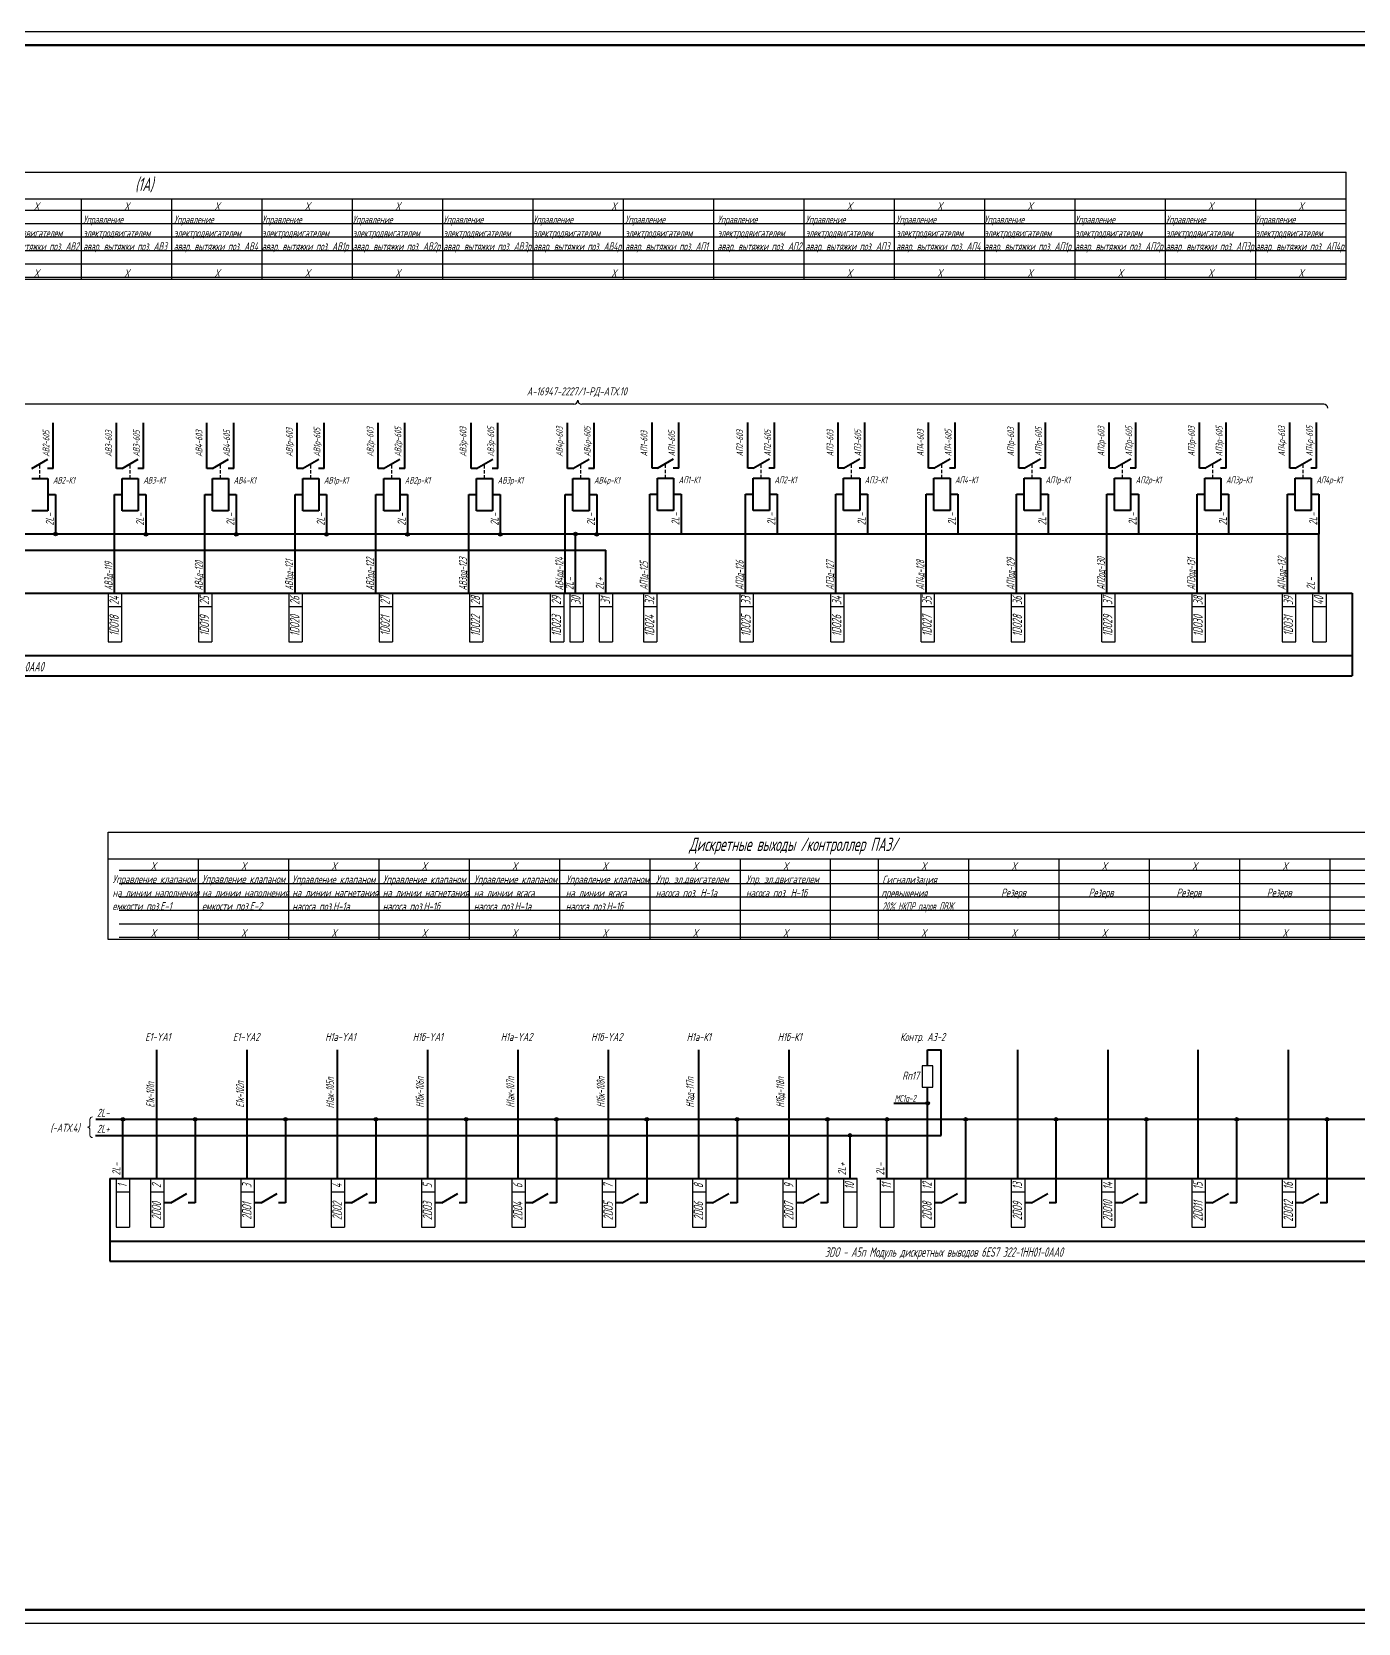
# Model space of a CAD drawing. Header units: millimetres. Extents: x -338 to 6826, y -8218 to 3153.
# Drawn here: x 2706 to 3202, y -2300 to -1706 of the extents above; entities that cross this region are included whole.
import ezdxf
from ezdxf.enums import TextEntityAlignment as Align

# ---------------------------------------------------------------- set-up
doc = ezdxf.new("R2010")
doc.units = ezdxf.units.MM
doc.linetypes.add('HIDDEN', pattern=[9.525, 6.35, -3.175])
doc.layers.get('Defpoints').update_dxf_attribs({"color": 251})
for name, color, linetype, lineweight in [('Обводка', 6, 'Continuous', 25), ('Рамка тонкая', 5, 'Continuous', 25), ('Текст_КИП', 2, 'Continuous', 25), ('Толст.рамка', 7, 'Continuous', 60), ('Тонкая', 5, 'Continuous', 20)]:
    doc.layers.add(name, color=color, linetype=linetype, lineweight=lineweight)
doc.layers.add('ТЕКСТ', color=2, linetype='Continuous')
doc.styles.add('Simplex', font='simplex.shx', dxfattribs={"width": 0.7, "oblique": 15})

msp = doc.modelspace()

# ---------------------------------------------------------------- hatches: boundary and pattern name
h = msp.add_hatch(color=256)
edge = h.paths.add_edge_path()
edge.add_arc((2715.29, -1893.63), 0.664, 0, 360)
h = msp.add_hatch(color=256)
edge = h.paths.add_edge_path()
edge.add_arc((2749.02, -1893.77), 0.664, 0, 360)
h = msp.add_hatch(color=256)
edge = h.paths.add_edge_path()
edge.add_arc((2782.74, -1893.77), 0.664, 0, 360)
h = msp.add_hatch(color=256)
edge = h.paths.add_edge_path()
edge.add_arc((2816.46, -1893.77), 0.664, 0, 360)
h = msp.add_hatch(color=256)
edge = h.paths.add_edge_path()
edge.add_arc((2846.66, -1893.77), 0.664, 0, 360)
h = msp.add_hatch(color=256)
edge = h.paths.add_edge_path()
edge.add_arc((2846.71, -1893.77), 0.664, 0, 360)
h = msp.add_hatch(color=256)
edge = h.paths.add_edge_path()
edge.add_arc((2846.73, -1893.77), 0.664, 0, 360)
h = msp.add_hatch(color=256)
edge = h.paths.add_edge_path()
edge.add_arc((2881.34, -1893.77), 0.664, 0, 360)
h = msp.add_hatch(color=256)
edge = h.paths.add_edge_path()
edge.add_arc((2909.41, -1893.63), 0.664, 0, 360)
h = msp.add_hatch(color=256)
edge = h.paths.add_edge_path()
edge.add_arc((2917.32, -1893.77), 0.664, 0, 360)
h = msp.add_hatch(color=256)
edge = h.paths.add_edge_path()
edge.add_arc((3040.87, -2106.12), 0.664, 0, 360)
h = msp.add_hatch(color=256)
edge = h.paths.add_edge_path()
edge.add_arc((2740.43, -2112.12), 0.664, 0, 360)
h = msp.add_hatch(color=256)
edge = h.paths.add_edge_path()
edge.add_arc((2767.4, -2112.12), 0.664, 0, 360)
h = msp.add_hatch(color=256)
edge = h.paths.add_edge_path()
edge.add_arc((2801.12, -2112.12), 0.664, 0, 360)
h = msp.add_hatch(color=256)
edge = h.paths.add_edge_path()
edge.add_arc((2834.85, -2112.12), 0.664, 0, 360)
h = msp.add_hatch(color=256)
edge = h.paths.add_edge_path()
edge.add_arc((2868.57, -2112.12), 0.664, 0, 360)
h = msp.add_hatch(color=256)
edge = h.paths.add_edge_path()
edge.add_arc((2902.29, -2112.12), 0.664, 0, 360)
h = msp.add_hatch(color=256)
edge = h.paths.add_edge_path()
edge.add_arc((2936.01, -2112.12), 0.664, 0, 360)
h = msp.add_hatch(color=256)
edge = h.paths.add_edge_path()
edge.add_arc((2969.73, -2112.12), 0.664, 0, 360)
h = msp.add_hatch(color=256)
edge = h.paths.add_edge_path()
edge.add_arc((3003.46, -2112.12), 0.664, 0, 360)
h = msp.add_hatch(color=256)
edge = h.paths.add_edge_path()
edge.add_arc((3025.7, -2112.12), 0.664, 0, 360)
h = msp.add_hatch(color=256)
edge = h.paths.add_edge_path()
edge.add_arc((3055.06, -2112.12), 0.664, 0, 360)
h = msp.add_hatch(color=256)
edge = h.paths.add_edge_path()
edge.add_arc((3088.79, -2112.12), 0.664, 0, 360)
h = msp.add_hatch(color=256)
edge = h.paths.add_edge_path()
edge.add_arc((3122.51, -2112.12), 0.664, 0, 360)
h = msp.add_hatch(color=256)
edge = h.paths.add_edge_path()
edge.add_arc((3156.23, -2112.12), 0.664, 0, 360)
h = msp.add_hatch(color=256)
edge = h.paths.add_edge_path()
edge.add_arc((3189.95, -2112.12), 0.664, 0, 360)
h = msp.add_hatch(color=256)
edge = h.paths.add_edge_path()
edge.add_arc((3011.91, -2118.09), 0.664, 0, 360)

# ---------------------------------------------------------------- linework, layer by layer
at = {"lineweight": 40, "ltscale": 0.2}
for p, q in [((2714.38, -1869.2), (2714.38, -1852.17)), ((2738.1, -1869.2), (2738.1, -1852.18)), ((2748.1, -1869.2), (2748.1, -1852.17)), ((2771.82, -1869.2), (2771.82, -1852.18)), ((2781.82, -1869.2), (2781.82, -1852.17)), ((2805.54, -1869.2), (2805.54, -1852.18)), ((2815.54, -1869.2), (2815.54, -1852.17)), ((2835.74, -1869.2), (2835.74, -1852.18)), ((2845.74, -1869.2), (2845.74, -1852.17)), ((2870.43, -1869.2), (2870.43, -1852.18)), ((2880.43, -1869.2), (2880.43, -1852.17)), ((2906.4, -1869.2), (2906.4, -1852.18)), ((2916.4, -1869.2), (2916.4, -1852.17)), ((2937.97, -1869.06), (2937.97, -1852.04)), ((2947.97, -1869.06), (2947.97, -1852.03)), ((2973.74, -1869.06), (2973.74, -1852.04)), ((2983.74, -1869.06), (2983.74, -1852.03)), ((3007.46, -1869.06), (3007.46, -1852.04)), ((3017.46, -1869.06), (3017.46, -1852.03)), ((3041.18, -1869.06), (3041.18, -1852.04)), ((3051.18, -1869.06), (3051.18, -1852.03)), ((3074.9, -1869.06), (3074.9, -1852.04)), ((3084.9, -1869.06), (3084.9, -1852.03)), ((3108.62, -1869.06), (3108.62, -1852.04)), ((3118.62, -1869.06), (3118.62, -1852.03)), ((3142.35, -1869.06), (3142.35, -1852.04)), ((3152.35, -1869.06), (3152.35, -1852.03)), ((3176.07, -1869.06), (3176.07, -1852.04)), ((3186.07, -1869.06), (3186.07, -1852.03)), ((2706.38, -1869.2), (2712.44, -1865.7)), ((2714.38, -1869.2), (2712.26, -1869.2)), ((2740.1, -1869.2), (2738.1, -1869.2)), ((2740.1, -1869.2), (2746.16, -1865.7)), ((2748.1, -1869.2), (2745.98, -1869.2)), ((2773.82, -1869.2), (2771.82, -1869.2)), ((2773.82, -1869.2), (2779.88, -1865.7)), ((2781.82, -1869.2), (2779.7, -1869.2)), ((2807.54, -1869.2), (2805.54, -1869.2)), ((2807.54, -1869.2), (2813.61, -1865.7)), ((2815.54, -1869.2), (2813.42, -1869.2)), ((2837.74, -1869.2), (2835.74, -1869.2)), ((2837.74, -1869.2), (2843.81, -1865.7)), ((2845.74, -1869.2), (2843.62, -1869.2)), ((2872.43, -1869.2), (2870.43, -1869.2)), ((2872.43, -1869.2), (2878.49, -1865.7)), ((2880.43, -1869.2), (2878.3, -1869.2)), ((2908.4, -1869.2), (2906.4, -1869.2)), ((2908.4, -1869.2), (2914.47, -1865.7)), ((2916.4, -1869.2), (2914.28, -1869.2)), ((2939.97, -1869.06), (2937.97, -1869.06)), ((2939.97, -1869.06), (2946.03, -1865.56)), ((2947.97, -1869.06), (2945.84, -1869.06)), ((2975.74, -1869.06), (2973.74, -1869.06)), ((2975.74, -1869.06), (2981.8, -1865.56)), ((2983.74, -1869.06), (2981.61, -1869.06)), ((3009.46, -1869.06), (3007.46, -1869.06)), ((3009.46, -1869.06), (3015.52, -1865.56)), ((3017.46, -1869.06), (3015.33, -1869.06)), ((3043.18, -1869.06), (3041.18, -1869.06)), ((3043.18, -1869.06), (3049.24, -1865.56)), ((3051.18, -1869.06), (3049.06, -1869.06)), ((3076.9, -1869.06), (3074.9, -1869.06)), ((3076.9, -1869.06), (3082.96, -1865.56)), ((3084.9, -1869.06), (3082.78, -1869.06)), ((3110.62, -1869.06), (3108.62, -1869.06)), ((3110.62, -1869.06), (3116.69, -1865.56)), ((3118.62, -1869.06), (3116.5, -1869.06)), ((3144.35, -1869.06), (3142.35, -1869.06)), ((3144.35, -1869.06), (3150.41, -1865.56)), ((3152.35, -1869.06), (3150.22, -1869.06)), ((3178.07, -1869.06), (3176.07, -1869.06)), ((3178.07, -1869.06), (3184.13, -1865.56)), ((3186.07, -1869.06), (3183.95, -1869.06)), ((2753.1, -2134.21), (2753.1, -2086.11)), ((2786.82, -2134.21), (2786.82, -2086.11)), ((2820.55, -2134.21), (2820.55, -2086.11)), ((2854.27, -2134.21), (2854.27, -2086.11)), ((2887.99, -2134.21), (2887.99, -2086.11)), ((2921.71, -2134.21), (2921.71, -2086.11)), ((2955.43, -2134.21), (2955.43, -2086.11)), ((2989.16, -2134.21), (2989.16, -2086.11)), ((3040.87, -2092.12), (3040.87, -2086.12)), ((3040.87, -2134.21), (3040.87, -2100.12)), ((2758.28, -2143.27), (2755.71, -2143.27)), ((2758.28, -2143.27), (2764.34, -2139.77)), ((2767.43, -2143.27), (2764.85, -2143.27)), ((2792, -2143.27), (2789.43, -2143.27)), ((2792, -2143.27), (2798.06, -2139.77)), ((2801.15, -2143.27), (2798.57, -2143.27)), ((2825.72, -2143.27), (2823.16, -2143.27)), ((2825.72, -2143.27), (2831.79, -2139.77)), ((2834.88, -2143.27), (2832.29, -2143.27)), ((2859.45, -2143.27), (2856.88, -2143.27)), ((2859.45, -2143.27), (2865.51, -2139.77)), ((2868.6, -2143.27), (2866.02, -2143.27)), ((2893.17, -2143.27), (2890.6, -2143.27)), ((2893.17, -2143.27), (2899.23, -2139.77)), ((2902.32, -2143.27), (2899.74, -2143.27)), ((2926.89, -2143.27), (2924.32, -2143.27)), ((2926.89, -2143.27), (2932.95, -2139.77)), ((2936.04, -2143.27), (2933.46, -2143.27)), ((2960.61, -2143.27), (2958.05, -2143.27)), ((2960.61, -2143.27), (2966.68, -2139.77)), ((2969.76, -2143.27), (2967.18, -2143.27)), ((2994.34, -2143.27), (2991.77, -2143.27)), ((2994.34, -2143.27), (3000.4, -2139.77)), ((3003.49, -2143.27), (3000.9, -2143.27)), ((3045.94, -2143.27), (3043.38, -2143.27)), ((3045.94, -2143.27), (3052, -2139.77)), ((3055.09, -2143.27), (3052.51, -2143.27)), ((3079.66, -2143.27), (3077.1, -2143.27)), ((3079.66, -2143.27), (3085.73, -2139.77)), ((3088.82, -2143.27), (3086.23, -2143.27)), ((3113.39, -2143.27), (3110.82, -2143.27)), ((3113.39, -2143.27), (3119.45, -2139.77)), ((3122.54, -2143.27), (3119.96, -2143.27)), ((3147.11, -2143.27), (3144.54, -2143.27)), ((3147.11, -2143.27), (3153.17, -2139.77)), ((3156.26, -2143.27), (3153.68, -2143.27)), ((3180.83, -2143.27), (3178.26, -2143.27)), ((3180.83, -2143.27), (3186.89, -2139.77)), ((3189.98, -2143.27), (3187.4, -2143.27))]:
    msp.add_line(p, q, dxfattribs=at)
at = {"color": 4, "lineweight": 40, "ltscale": 0.2}
for p, q in [((2706.43, -1872.93), (2712.43, -1872.93)), ((2712.43, -1872.93), (2712.43, -1884.93)), ((2740.15, -1872.93), (2746.15, -1872.93)), ((2740.15, -1884.93), (2740.15, -1872.93)), ((2746.15, -1872.93), (2746.15, -1884.93)), ((2773.87, -1872.93), (2779.87, -1872.93)), ((2773.87, -1884.93), (2773.87, -1872.93)), ((2779.87, -1872.93), (2779.87, -1884.93)), ((2807.59, -1872.93), (2813.59, -1872.93)), ((2807.59, -1884.93), (2807.59, -1872.93)), ((2813.59, -1872.93), (2813.59, -1884.93)), ((2837.79, -1872.93), (2843.79, -1872.93)), ((2837.79, -1884.93), (2837.79, -1872.93)), ((2843.79, -1872.93), (2843.79, -1884.93)), ((2872.47, -1872.93), (2878.47, -1872.93)), ((2872.47, -1884.93), (2872.47, -1872.93)), ((2878.47, -1872.93), (2878.47, -1884.93)), ((2908.45, -1872.93), (2914.45, -1872.93)), ((2908.45, -1884.93), (2908.45, -1872.93)), ((2914.45, -1872.93), (2914.45, -1884.93)), ((2940.01, -1872.79), (2946.01, -1872.79)), ((2940.01, -1884.79), (2940.01, -1872.79)), ((2946.01, -1872.79), (2946.01, -1884.79)), ((2975.78, -1872.79), (2981.78, -1872.79)), ((2975.78, -1884.79), (2975.78, -1872.79)), ((2981.78, -1872.79), (2981.78, -1884.79)), ((3009.5, -1872.79), (3015.5, -1872.79)), ((3009.5, -1884.79), (3009.5, -1872.79)), ((3015.5, -1872.79), (3015.5, -1884.79)), ((3043.23, -1872.79), (3049.23, -1872.79)), ((3043.23, -1884.79), (3043.23, -1872.79)), ((3049.23, -1872.79), (3049.23, -1884.79)), ((3076.95, -1872.79), (3082.95, -1872.79)), ((3076.95, -1884.79), (3076.95, -1872.79)), ((3082.95, -1872.79), (3082.95, -1884.79)), ((3110.67, -1872.79), (3116.67, -1872.79)), ((3110.67, -1884.79), (3110.67, -1872.79)), ((3116.67, -1872.79), (3116.67, -1884.79)), ((3144.39, -1872.79), (3150.39, -1872.79)), ((3144.39, -1884.79), (3144.39, -1872.79)), ((3150.39, -1872.79), (3150.39, -1884.79)), ((3178.12, -1872.79), (3184.12, -1872.79)), ((3178.12, -1884.79), (3178.12, -1872.79)), ((3184.12, -1872.79), (3184.12, -1884.79)), ((2712.43, -1878.93), (2715.29, -1878.93)), ((2737.28, -1878.93), (2740.15, -1878.93)), ((2746.15, -1878.93), (2749.02, -1878.93)), ((2771, -1878.93), (2773.87, -1878.93)), ((2779.87, -1878.93), (2782.74, -1878.93)), ((2804.72, -1878.93), (2807.59, -1878.93)), ((2813.59, -1878.93), (2816.46, -1878.93)), ((2834.92, -1878.93), (2837.79, -1878.93)), ((2843.79, -1878.93), (2846.66, -1878.93)), ((2869.6, -1878.93), (2872.47, -1878.93)), ((2878.47, -1878.93), (2881.34, -1878.93)), ((2905.58, -1878.93), (2908.45, -1878.93)), ((2914.45, -1878.93), (2917.32, -1878.93)), ((2937.14, -1878.79), (2940.01, -1878.79)), ((2946.01, -1878.79), (2948.88, -1878.79)), ((2972.91, -1878.79), (2975.78, -1878.79)), ((2981.78, -1878.79), (2984.65, -1878.79)), ((3006.63, -1878.79), (3009.5, -1878.79)), ((3015.5, -1878.79), (3018.37, -1878.79)), ((3040.36, -1878.79), (3043.23, -1878.79)), ((3049.23, -1878.79), (3052.1, -1878.79)), ((3074.08, -1878.79), (3076.95, -1878.79)), ((3082.95, -1878.79), (3085.82, -1878.79)), ((3107.8, -1878.79), (3110.67, -1878.79)), ((3116.67, -1878.79), (3119.54, -1878.79)), ((3141.52, -1878.79), (3144.39, -1878.79)), ((3150.39, -1878.79), (3153.26, -1878.79)), ((3175.25, -1878.79), (3178.12, -1878.79)), ((3184.12, -1878.79), (3186.98, -1878.79)), ((2712.43, -1884.93), (2706.43, -1884.93)), ((2746.15, -1884.93), (2740.15, -1884.93)), ((2779.87, -1884.93), (2773.87, -1884.93)), ((2813.59, -1884.93), (2807.59, -1884.93)), ((2843.79, -1884.93), (2837.79, -1884.93)), ((2878.47, -1884.93), (2872.47, -1884.93)), ((2914.45, -1884.93), (2908.45, -1884.93)), ((2946.01, -1884.79), (2940.01, -1884.79)), ((2981.78, -1884.79), (2975.78, -1884.79)), ((3015.5, -1884.79), (3009.5, -1884.79)), ((3049.23, -1884.79), (3043.23, -1884.79)), ((3082.95, -1884.79), (3076.95, -1884.79)), ((3116.67, -1884.79), (3110.67, -1884.79)), ((3150.39, -1884.79), (3144.39, -1884.79)), ((3184.12, -1884.79), (3178.12, -1884.79)), ((3040.87, -2086.12), (3045.9, -2086.12)), ((3028.2, -2106.12), (3040.87, -2106.12)), ((3032.89, -2106.12), (3040.87, -2106.12))]:
    msp.add_line(p, q, dxfattribs=at)
at = {"lineweight": 40}
for p, q in [((2715.29, -1878.93), (2715.29, -1893.77)), ((2737.28, -1915.86), (2737.28, -1878.93)), ((2749.02, -1878.93), (2749.02, -1893.77)), ((2771, -1915.86), (2771, -1878.93)), ((2782.74, -1878.93), (2782.74, -1893.77)), ((2804.72, -1915.86), (2804.72, -1878.93)), ((2816.46, -1878.93), (2816.46, -1893.77)), ((2834.92, -1915.86), (2834.92, -1878.93)), ((2846.66, -1878.93), (2846.66, -1893.77)), ((2869.6, -1915.86), (2869.6, -1878.93)), ((2881.34, -1878.93), (2881.34, -1893.77)), ((2905.58, -1915.86), (2905.58, -1878.93)), ((2917.32, -1878.93), (2917.32, -1893.77)), ((2937.14, -1915.72), (2937.14, -1878.79)), ((2948.88, -1878.79), (2948.88, -1893.63)), ((2972.91, -1915.72), (2972.91, -1878.79)), ((2984.65, -1878.79), (2984.65, -1893.63)), ((3006.63, -1915.72), (3006.63, -1878.79)), ((3006.63, -1915.72), (3006.63, -1878.79)), ((3018.37, -1878.79), (3018.37, -1893.63)), ((3040.36, -1915.72), (3040.36, -1878.79)), ((3052.1, -1878.79), (3052.1, -1893.63)), ((3074.08, -1915.72), (3074.08, -1878.79)), ((3085.82, -1878.79), (3085.82, -1893.63)), ((3107.8, -1915.72), (3107.8, -1878.79)), ((3119.54, -1878.79), (3119.54, -1893.63)), ((3141.52, -1915.72), (3141.52, -1878.79)), ((3141.52, -1915.72), (3141.52, -1878.79)), ((3153.26, -1878.79), (3153.26, -1893.63)), ((3175.25, -1915.72), (3175.25, -1878.79)), ((3186.98, -1878.79), (3186.98, -1893.63)), ((3186.98, -1893.63), (2107.48, -1893.63)), ((2909.41, -1915.72), (2909.41, -1893.63)), ((3186.98, -1915.72), (3186.98, -1893.63)), ((2107.4, -1899.6), (2920.7, -1899.6)), ((2920.7, -1915.72), (2920.7, -1899.6)), ((2112.77, -1915.72), (3199.38, -1915.72)), ((3199.38, -1915.72), (3199.38, -1946.52)), ((2112.77, -1939.03), (3199.38, -1939.03)), ((2112.77, -1946.52), (3199.38, -1946.52)), ((3045.9, -2118.09), (3045.9, -2086.12)), ((3021.92, -2112.12), (2730.29, -2112.12)), ((2740.43, -2134.21), (2740.43, -2112.12)), ((2767.4, -2112.12), (2767.4, -2143.27)), ((2801.12, -2112.12), (2801.12, -2143.27)), ((2834.85, -2112.12), (2834.85, -2143.27)), ((2868.57, -2112.12), (2868.57, -2143.27)), ((2902.29, -2112.12), (2902.29, -2143.27)), ((2936.01, -2112.12), (2936.01, -2143.27)), ((2969.73, -2112.12), (2969.73, -2143.27)), ((3003.46, -2112.12), (3003.46, -2143.27)), ((3299.7, -2112.12), (3021.92, -2112.12)), ((3025.7, -2134.21), (3025.7, -2112.12)), ((3055.06, -2112.12), (3055.06, -2143.27)), ((3088.79, -2112.12), (3088.79, -2143.27)), ((3122.51, -2112.12), (3122.51, -2143.27)), ((3156.23, -2112.12), (3156.23, -2143.27)), ((3189.95, -2112.12), (3189.95, -2143.27)), ((2730.21, -2118.09), (3045.9, -2118.09)), ((3011.91, -2134.21), (3011.91, -2118.09)), ((2735.59, -2134.21), (2735.59, -2165.01)), ((2735.59, -2134.21), (3014.57, -2134.21)), ((3021.92, -2134.21), (3308.17, -2134.21)), ((2735.59, -2157.52), (3021.92, -2157.52)), ((3021.92, -2157.52), (3308.17, -2157.52)), ((2735.59, -2165.01), (3021.92, -2165.01)), ((3021.92, -2165.01), (3308.17, -2165.01))]:
    msp.add_line(p, q, dxfattribs=at)
at = {"lineweight": 30}
for p, q in [((2734.9, -1915.72), (2734.9, -1933.85)), ((2739.9, -1915.72), (2739.9, -1933.85)), ((2768.62, -1915.72), (2768.62, -1933.85)), ((2773.62, -1915.72), (2773.62, -1933.85)), ((2802.35, -1915.72), (2802.35, -1933.85)), ((2807.35, -1915.72), (2807.35, -1933.85)), ((2836.07, -1915.72), (2836.07, -1933.85)), ((2841.07, -1915.72), (2841.07, -1933.85)), ((2869.79, -1915.72), (2869.79, -1933.85)), ((2874.79, -1915.72), (2874.79, -1933.85)), ((2899.99, -1915.72), (2899.99, -1933.85)), ((2904.99, -1915.72), (2904.99, -1933.85)), ((2907.3, -1915.72), (2907.3, -1933.85)), ((2912.3, -1915.72), (2912.3, -1933.85)), ((2918.27, -1915.72), (2918.27, -1933.85)), ((2923.27, -1915.72), (2923.27, -1933.85)), ((2934.78, -1915.72), (2934.78, -1933.85)), ((2939.78, -1915.72), (2939.78, -1933.85)), ((2970.75, -1915.72), (2970.75, -1933.85)), ((2975.75, -1915.72), (2975.75, -1933.85)), ((3004.64, -1915.72), (3004.64, -1933.85)), ((3009.64, -1915.72), (3009.64, -1933.85)), ((3038.37, -1915.72), (3038.37, -1933.85)), ((3043.37, -1915.72), (3043.37, -1933.85)), ((3072.09, -1915.72), (3072.09, -1933.85)), ((3077.09, -1915.72), (3077.09, -1933.85)), ((3105.81, -1915.72), (3105.81, -1933.85)), ((3110.81, -1915.72), (3110.81, -1933.85)), ((3139.53, -1915.72), (3139.53, -1933.85)), ((3144.53, -1915.72), (3144.53, -1933.85)), ((3173.25, -1915.72), (3173.25, -1933.85)), ((3178.25, -1915.72), (3178.25, -1933.85)), ((3184.62, -1915.72), (3184.62, -1933.85)), ((3189.62, -1915.72), (3189.62, -1933.85)), ((2734.9, -1920.72), (2739.9, -1920.72)), ((2768.62, -1920.72), (2773.62, -1920.72)), ((2802.35, -1920.72), (2807.35, -1920.72)), ((2836.07, -1920.72), (2841.07, -1920.72)), ((2869.79, -1920.72), (2874.79, -1920.72)), ((2899.99, -1920.72), (2904.99, -1920.72)), ((2907.3, -1920.72), (2912.3, -1920.72)), ((2918.27, -1920.72), (2923.27, -1920.72)), ((2934.78, -1920.72), (2939.78, -1920.72)), ((2970.75, -1920.72), (2975.75, -1920.72)), ((3004.64, -1920.72), (3009.64, -1920.72)), ((3038.37, -1920.72), (3043.37, -1920.72)), ((3072.09, -1920.72), (3077.09, -1920.72)), ((3105.81, -1920.72), (3110.81, -1920.72)), ((3139.53, -1920.72), (3144.53, -1920.72)), ((3173.25, -1920.72), (3178.25, -1920.72)), ((3184.62, -1920.72), (3189.62, -1920.72)), ((2734.9, -1933.85), (2739.9, -1933.85)), ((2768.62, -1933.85), (2773.62, -1933.85)), ((2802.35, -1933.85), (2807.35, -1933.85)), ((2836.07, -1933.85), (2841.07, -1933.85)), ((2869.79, -1933.85), (2874.79, -1933.85)), ((2899.99, -1933.85), (2904.99, -1933.85)), ((2907.3, -1933.85), (2912.3, -1933.85)), ((2918.27, -1933.85), (2923.27, -1933.85)), ((2934.78, -1933.85), (2939.78, -1933.85)), ((2970.75, -1933.85), (2975.75, -1933.85)), ((3004.68, -1933.85), (3009.68, -1933.85)), ((3038.4, -1933.85), (3043.4, -1933.85)), ((3072.12, -1933.85), (3077.12, -1933.85)), ((3105.85, -1933.85), (3110.85, -1933.85)), ((3139.57, -1933.85), (3144.57, -1933.85)), ((3173.29, -1933.85), (3178.29, -1933.85)), ((3184.65, -1933.85), (3189.65, -1933.85)), ((2737.93, -2134.21), (2737.93, -2152.34)), ((2742.93, -2134.21), (2742.93, -2152.34)), ((2750.71, -2134.21), (2750.71, -2152.34)), ((2755.71, -2134.21), (2755.71, -2152.34)), ((2784.43, -2134.21), (2784.43, -2152.34)), ((2789.43, -2134.21), (2789.43, -2152.34)), ((2818.16, -2134.21), (2818.16, -2152.34)), ((2823.16, -2134.21), (2823.16, -2152.34)), ((2851.88, -2134.21), (2851.88, -2152.34)), ((2856.88, -2134.21), (2856.88, -2152.34)), ((2885.6, -2134.21), (2885.6, -2152.34)), ((2890.6, -2134.21), (2890.6, -2152.34)), ((2919.32, -2134.21), (2919.32, -2152.34)), ((2924.32, -2134.21), (2924.32, -2152.34)), ((2953.05, -2134.21), (2953.05, -2152.34)), ((2958.05, -2134.21), (2958.05, -2152.34)), ((2986.77, -2134.21), (2986.77, -2152.34)), ((2991.77, -2134.21), (2991.77, -2152.34)), ((3009.41, -2134.21), (3009.41, -2152.34)), ((3014.41, -2134.21), (3014.41, -2152.34)), ((3023.2, -2134.21), (3023.2, -2152.35)), ((3028.2, -2134.21), (3028.2, -2152.35)), ((3038.38, -2134.21), (3038.38, -2152.34)), ((3043.38, -2134.21), (3043.38, -2152.34)), ((3072.1, -2134.21), (3072.1, -2152.34)), ((3077.1, -2134.21), (3077.1, -2152.34)), ((3105.82, -2134.21), (3105.82, -2152.34)), ((3110.82, -2134.21), (3110.82, -2152.34)), ((3139.54, -2134.21), (3139.54, -2152.34)), ((3144.54, -2134.21), (3144.54, -2152.34)), ((3173.26, -2134.21), (3173.26, -2152.34)), ((3178.26, -2134.21), (3178.26, -2152.34)), ((2737.93, -2139.21), (2742.93, -2139.21)), ((2750.71, -2139.21), (2755.71, -2139.21)), ((2784.43, -2139.21), (2789.43, -2139.21)), ((2818.16, -2139.21), (2823.16, -2139.21)), ((2851.88, -2139.21), (2856.88, -2139.21)), ((2885.6, -2139.21), (2890.6, -2139.21)), ((2919.32, -2139.21), (2924.32, -2139.21)), ((2953.05, -2139.21), (2958.05, -2139.21)), ((2986.77, -2139.21), (2991.77, -2139.21)), ((3009.41, -2139.21), (3014.41, -2139.21)), ((3023.2, -2139.21), (3028.2, -2139.21)), ((3038.38, -2139.21), (3043.38, -2139.21)), ((3072.1, -2139.21), (3077.1, -2139.21)), ((3105.82, -2139.21), (3110.82, -2139.21)), ((3139.54, -2139.21), (3144.54, -2139.21)), ((3173.26, -2139.21), (3178.26, -2139.21)), ((2737.93, -2152.34), (2742.93, -2152.34)), ((2750.71, -2152.34), (2755.71, -2152.34)), ((2784.43, -2152.34), (2789.43, -2152.34)), ((2818.16, -2152.34), (2823.16, -2152.34)), ((2851.88, -2152.34), (2856.88, -2152.34)), ((2885.6, -2152.34), (2890.6, -2152.34)), ((2919.32, -2152.34), (2924.32, -2152.34)), ((2953.05, -2152.34), (2958.05, -2152.34)), ((2986.77, -2152.34), (2991.77, -2152.34)), ((3009.41, -2152.34), (3014.41, -2152.34)), ((3023.2, -2152.35), (3028.2, -2152.35)), ((3038.38, -2152.34), (3043.38, -2152.34)), ((3072.1, -2152.34), (3077.1, -2152.34)), ((3105.82, -2152.34), (3110.82, -2152.34)), ((3139.54, -2152.34), (3144.54, -2152.34)), ((3173.26, -2152.34), (3178.26, -2152.34))]:
    msp.add_line(p, q, dxfattribs=at)
msp.add_lwpolyline([(3038.87, -2092.12), (3038.87, -2100.12), (3042.87, -2100.12), (3042.87, -2092.12)], close=True)
for centre in [(2715.29, -1893.63), (2749.02, -1893.77), (2782.74, -1893.77), (2816.46, -1893.77), (2846.66, -1893.77), (2846.71, -1893.77), (2846.73, -1893.77), (2881.34, -1893.77), (2909.41, -1893.63), (2917.32, -1893.77), (3040.87, -2106.12), (2740.43, -2112.12), (2767.4, -2112.12), (2801.12, -2112.12), (2834.85, -2112.12), (2868.57, -2112.12), (2902.29, -2112.12), (2936.01, -2112.12), (2969.73, -2112.12), (3003.46, -2112.12), (3025.7, -2112.12), (3055.06, -2112.12), (3088.79, -2112.12), (3122.51, -2112.12), (3156.23, -2112.12), (3189.95, -2112.12), (3011.91, -2118.09)]:
    msp.add_circle(centre, 0.664)
at = {"layer": 'Defpoints'}
for p, q in [((2122.1, -1772.75), (3197.13, -1772.75)), ((2122.1, -1777.75), (3197.13, -1777.75)), ((2122.1, -1782.75), (3197.13, -1782.75)), ((2122.1, -1787.75), (3197.13, -1787.75)), ((2122.1, -1792.75), (3197.13, -1792.75)), ((2122.1, -1797.75), (3197.13, -1797.75)), ((2739.01, -2019.09), (3292.31, -2019.09)), ((2739.01, -2024.09), (3292.31, -2024.09)), ((2739.01, -2029.09), (3292.31, -2029.09)), ((2739.01, -2034.09), (3292.31, -2034.09)), ((2739.01, -2039.09), (3292.31, -2039.09)), ((2739.01, -2044.09), (3292.31, -2044.09))]:
    msp.add_line(p, q, dxfattribs=at)
at = {"layer": 'Defpoints', "lineweight": 40, "ltscale": 0.2}
for p, q in [((3074.6, -2134.21), (3074.6, -2086.11)), ((3108.32, -2134.21), (3108.32, -2086.11)), ((3141.93, -2134.21), (3141.93, -2086.11)), ((3175.65, -2134.21), (3175.65, -2086.11))]:
    msp.add_line(p, q, dxfattribs=at)
at = {"layer": 'Обводка', "lineweight": 30}
for p, q in [((2118.02, -1758.6), (3197.13, -1758.6)), ((3197.13, -1798.6), (3197.13, -1758.6)), ((3197.13, -1768.6), (2118.02, -1768.6)), ((2725.02, -1798.6), (2725.02, -1768.6)), ((2758.74, -1798.6), (2758.74, -1768.6)), ((2792.46, -1798.6), (2792.46, -1768.6)), ((2826.19, -1798.6), (2826.19, -1768.6)), ((2859.91, -1798.6), (2859.91, -1768.6)), ((2893.63, -1798.6), (2893.63, -1768.6)), ((2927.35, -1798.6), (2927.35, -1768.6)), ((2961.07, -1798.6), (2961.07, -1768.6)), ((2994.8, -1798.6), (2994.8, -1768.6)), ((3028.52, -1798.6), (3028.52, -1768.6)), ((3062.24, -1798.6), (3062.24, -1768.6)), ((3095.96, -1798.6), (3095.96, -1768.6)), ((3129.69, -1798.6), (3129.69, -1768.6)), ((3163.41, -1798.6), (3163.41, -1768.6)), ((3197.13, -1798.6), (2118.02, -1798.6)), ((2734.94, -2004.94), (3292.31, -2004.94)), ((2734.94, -2044.94), (2734.94, -2004.94)), ((3292.31, -2014.94), (2734.94, -2014.94)), ((2768.66, -2044.94), (2768.66, -2014.94)), ((2802.38, -2044.94), (2802.38, -2014.94)), ((2836.1, -2044.94), (2836.1, -2014.94)), ((2869.82, -2044.94), (2869.82, -2014.94)), ((2903.55, -2044.94), (2903.55, -2014.94)), ((2937.27, -2044.94), (2937.27, -2014.94)), ((2970.99, -2044.94), (2970.99, -2014.94)), ((3004.62, -2044.94), (3004.62, -2014.94)), ((3022.54, -2044.94), (3022.54, -2014.94)), ((3056.26, -2044.94), (3056.26, -2014.94)), ((3089.98, -2044.94), (3089.98, -2014.94)), ((3123.7, -2044.94), (3123.7, -2014.94)), ((3157.43, -2044.94), (3157.43, -2014.94)), ((3191.15, -2044.94), (3191.15, -2014.94)), ((3292.31, -2044.94), (2734.94, -2044.94))]:
    msp.add_line(p, q, dxfattribs=at)
at = {"layer": 'Обводка'}
for p, q in [((2908.76, -1845.16), (2661.91, -1845.16)), ((3188.73, -1845.16), (2911.76, -1845.16))]:
    msp.add_line(p, q, dxfattribs=at)
at = {"layer": 'Обводка', "linetype": 'HIDDEN', "ltscale": 0.2}
for p, q in [((2709.43, -1872.93), (2709.43, -1867.44)), ((2743.15, -1872.93), (2743.15, -1867.44)), ((2776.87, -1872.93), (2776.87, -1867.44)), ((2810.59, -1872.93), (2810.59, -1867.44)), ((2840.79, -1872.93), (2840.79, -1867.44)), ((2875.47, -1872.93), (2875.47, -1867.44)), ((2911.45, -1872.93), (2911.45, -1867.44)), ((2943.01, -1872.79), (2943.01, -1867.3)), ((2978.78, -1872.79), (2978.78, -1867.3)), ((3012.5, -1872.79), (3012.5, -1867.3)), ((3046.23, -1872.79), (3046.23, -1867.3)), ((3079.95, -1872.79), (3079.95, -1867.3)), ((3113.67, -1872.79), (3113.67, -1867.3)), ((3147.39, -1872.79), (3147.39, -1867.3)), ((3181.12, -1872.79), (3181.12, -1867.3))]:
    msp.add_line(p, q, dxfattribs=at)
at = {"layer": 'Обводка'}
for centre, start, end in [((2908.76, -1843.66), 270, 0), ((2911.76, -1843.66), 180, 270), ((3188.73, -1846.66), 0, 90)]:
    msp.add_arc(centre, 1.5, start, end, dxfattribs=at)
at = {"layer": 'Рамка тонкая'}
for p, q in [((3508.69, -1706.17), (2036.94, -1706.17)), ((2036.94, -2300.17), (3508.69, -2300.17))]:
    msp.add_line(p, q, dxfattribs=at)
at = {"layer": 'Толст.рамка'}
for p, q in [((2056.94, -1711.17), (3503.69, -1711.17)), ((3503.69, -2295.17), (2044.96, -2295.17))]:
    msp.add_line(p, q, dxfattribs=at)
at = {"layer": 'Тонкая'}
for p, q in [((2728.13, -2114.14), (2728.14, -2112.11)), ((2728.13, -2118), (2728.13, -2115.96))]:
    msp.add_line(p, q, dxfattribs=at)
for centre, start, end in [((2727.22, -2114.14), 270, 0), ((2729.05, -2112.11), 90, 180), ((2727.22, -2115.97), 0, 90), ((2729.05, -2118), 180, 270)]:
    msp.add_arc(centre, 0.912, start, end, dxfattribs=at)

# ---------------------------------------------------------------- texts
at = {"layer": 'Defpoints', "lineweight": -3, "style": 'Simplex', "oblique": 15, "width": 0.6}
msp.add_text('(1А)', height=5, dxfattribs=at).set_placement((2748.33, -1765.62), align=Align.CENTER)
at = {"layer": 'Defpoints', "style": 'Simplex', "oblique": 15, "width": 0.6}
for p in [(2708.16, -1772.75), (2741.88, -1772.75), (2775.6, -1772.75), (2809.32, -1772.75), (2843.05, -1772.75), (2923.74, -1772.75), (3011.66, -1772.75), (3011.66, -1772.75), (3045.38, -1772.75), (3079.1, -1772.75), (3146.55, -1772.75), (3180.27, -1772.75), (2708.16, -1797.75), (2741.88, -1797.75), (2775.6, -1797.75), (2809.32, -1797.75), (2843.05, -1797.75), (2923.74, -1797.75), (3011.66, -1797.75), (3045.38, -1797.75), (3079.1, -1797.75), (3112.82, -1797.75), (3146.55, -1797.75), (3180.27, -1797.75), (2751.8, -2019.09), (2785.52, -2019.09), (2819.24, -2019.09), (2852.96, -2019.09), (2886.69, -2019.09), (2920.41, -2019.09), (2954.13, -2019.09), (2987.85, -2019.09), (3039.4, -2019.09), (3073.12, -2019.09), (3106.84, -2019.09), (3140.56, -2019.09), (3140.56, -2019.09), (3174.29, -2019.09), (3174.29, -2019.09), (2751.8, -2044.09), (2785.52, -2044.09), (2819.24, -2044.09), (2852.96, -2044.09), (2886.69, -2044.09), (2920.41, -2044.09), (2954.13, -2044.09), (2987.85, -2044.09), (3039.4, -2044.09), (3073.12, -2044.09), (3106.84, -2044.09), (3140.56, -2044.09), (3140.56, -2044.09), (3174.29, -2044.09), (3174.29, -2044.09)]:
    msp.add_text('Х', height=3, dxfattribs=at).set_placement(p, align=Align.CENTER)
at = {"layer": 'Обводка', "lineweight": -3, "style": 'Simplex', "oblique": 15, "width": 0.6}
for s, p in [('24', (2738.9, -1918.47)), ('25', (2772.62, -1918.47)), ('26', (2806.35, -1918.47)), ('27', (2840.07, -1918.47)), ('28', (2873.79, -1918.47)), ('29', (2903.99, -1918.47)), ('30', (2911.3, -1918.47)), ('31', (2922.27, -1918.47)), ('32', (2938.78, -1918.47)), ('33', (2974.75, -1918.47)), ('34', (3008.64, -1918.47)), ('35', (3042.37, -1918.47)), ('36', (3076.09, -1918.47)), ('37', (3109.81, -1918.47)), ('38', (3143.53, -1918.47)), ('39', (3177.25, -1918.47)), ('40', (3188.62, -1918.47)), ('1DО18', (2738.9, -1927.88)), ('1DО19', (2772.62, -1927.88)), ('1DО20', (2806.35, -1927.88)), ('1DО21', (2840.07, -1927.88)), ('1DО22', (2873.79, -1927.88)), ('1DО23', (2903.99, -1927.88)), ('1DО24', (2938.78, -1927.88)), ('1DО25', (2974.75, -1927.88)), ('1DО26', (3008.64, -1927.88)), ('1DО27', (3042.37, -1927.88)), ('1DО28', (3076.09, -1927.88)), ('1DО29', (3109.81, -1927.88)), ('1DО30', (3143.53, -1927.88)), ('1DО31', (3177.25, -1927.88)), ('1', (2741.93, -2136.96)), ('2', (2754.71, -2136.96)), ('3', (2788.43, -2136.96)), ('4', (2822.16, -2136.96)), ('5', (2855.88, -2136.96)), ('6', (2889.6, -2136.96)), ('7', (2923.32, -2136.96)), ('8', (2957.05, -2136.96)), ('9', (2990.77, -2136.96)), ('10', (3013.41, -2136.96)), ('11', (3027.2, -2136.96)), ('12', (3042.38, -2136.96)), ('13', (3076.1, -2136.96)), ('14', (3109.82, -2136.96)), ('15', (3143.54, -2136.96)), ('16', (3177.26, -2136.96)), ('2DО0', (2754.71, -2146.37)), ('2DО1', (2788.43, -2146.37)), ('2DО2', (2822.16, -2146.37)), ('2DО3', (2855.88, -2146.37)), ('2DО4', (2889.6, -2146.37)), ('2DО5', (2923.32, -2146.37)), ('2DО6', (2957.05, -2146.37)), ('2DО7', (2990.77, -2146.37)), ('2DО8', (3042.38, -2146.37)), ('2DО9', (3076.1, -2146.37)), ('2DО10', (3109.82, -2146.37)), ('2DО11', (3143.54, -2146.37)), ('2DО12', (3177.26, -2146.37))]:
    msp.add_text(s, height=3.5, rotation=90, dxfattribs=at).set_placement(p, align=Align.CENTER)
at = {"layer": 'ТЕКСТ', "color": 1, "style": 'Simplex', "oblique": 15, "width": 0.6}
for s, p in [('А-16947-2227/1-РД-АТХ.10', (2909.91, -1841.89)), ('(-АТХ.4)', (2718.81, -2116.76))]:
    msp.add_text(s, height=3, dxfattribs=at).set_placement(p, align=Align.CENTER)
at = {"layer": 'ТЕКСТ', "style": 'Simplex', "oblique": 15}
for s, height, width, p in [('АВ2-605', 2.5, 0.6, (2712.99, -1864.79)), ('АВ3-603', 2.5, 0.6, (2736.35, -1864.79)), ('АВ3-605', 2.5, 0.6, (2746.71, -1864.79)), ('АВ4-603', 2.5, 0.6, (2770.07, -1864.79)), ('АВ4-605', 2.5, 0.6, (2780.44, -1864.79)), ('АВ1р-603', 2.5, 0.6, (2803.8, -1864.79)), ('АВ1р-605', 2.5, 0.6, (2814.16, -1864.79)), ('АВ2р-603', 2.5, 0.6, (2833.99, -1864.79)), ('АВ2р-605', 2.5, 0.6, (2844.36, -1864.79)), ('АВ3р-603', 2.5, 0.6, (2868.68, -1864.79)), ('АВ3р-605', 2.5, 0.6, (2879.04, -1864.79)), ('АВ4р-603', 2.5, 0.6, (2904.66, -1864.79)), ('АВ4р-605', 2.5, 0.6, (2915.02, -1864.79)), ('АП1-603', 2.5, 0.6, (2936.22, -1864.65)), ('АП1-605', 2.5, 0.6, (2946.58, -1864.65)), ('АП2-603', 2.5, 0.6, (2971.99, -1864.65)), ('АП2-605', 2.5, 0.6, (2982.35, -1864.65)), ('АП3-603', 2.5, 0.6, (3005.71, -1864.65)), ('АП3-605', 2.5, 0.6, (3016.07, -1864.65)), ('АП4-603', 2.5, 0.6, (3039.43, -1864.65)), ('АП4-605', 2.5, 0.6, (3049.79, -1864.65)), ('АП1р-603', 2.5, 0.6, (3073.15, -1864.65)), ('АП1р-605', 2.5, 0.6, (3083.51, -1864.65)), ('АП2р-603', 2.5, 0.6, (3106.88, -1864.65)), ('АП2р-605', 2.5, 0.6, (3117.24, -1864.65)), ('АП3р-603', 2.5, 0.6, (3140.6, -1864.65)), ('АП3р-605', 2.5, 0.6, (3150.96, -1864.65)), ('АП4р-603', 2.5, 0.6, (3174.32, -1864.65)), ('АП4р-605', 2.5, 0.6, (3184.68, -1864.65)), ('АВ3д-119', 3, 0.5, (2736.55, -1914.66)), ('АВ4д-120', 3, 0.5, (2770.27, -1914.66)), ('АВ1рд-121', 3, 0.5, (2803.99, -1914.66)), ('АВ2рд-122', 3, 0.5, (2834.19, -1914.66)), ('АВ3рд-123', 3, 0.5, (2868.87, -1914.66)), ('АВ4рд-124', 3, 0.5, (2904.85, -1914.66)), ('АП1д-125', 3, 0.5, (2936.41, -1914.53)), ('АП2д-126', 3, 0.5, (2972.18, -1914.53)), ('АП3д-127', 3, 0.5, (3005.9, -1914.53)), ('АП4д-128', 3, 0.5, (3039.63, -1914.53)), ('АП1рд-129', 3, 0.5, (3073.35, -1914.53)), ('АП2рд-130', 3, 0.5, (3107.07, -1914.53)), ('АП3рд-131', 3, 0.5, (3140.79, -1914.53)), ('АП4рд-132', 3, 0.5, (3174.52, -1914.53)), ('Е1к-101п', 3, 0.5, (2752.14, -2107.72)), ('Е1к-102п', 3, 0.5, (2785.65, -2107.74)), ('Н1ак-105п', 3, 0.5, (2819.27, -2108.01)), ('Н1бк-106п', 3, 0.5, (2852.79, -2107.74)), ('Н1ак-107п', 3, 0.5, (2886.57, -2107.72)), ('Н1бк-108п', 3, 0.5, (2920.32, -2107.72)), ('Н1ад-117п', 3, 0.5, (2953.61, -2107.74)), ('Н1бд-118п', 3, 0.5, (2987.34, -2107.74))]:
    msp.add_text(s, height=height, rotation=90, dxfattribs=dict(at, width=width)).set_placement(p)
at = {"layer": 'ТЕКСТ', "style": 'Simplex', "oblique": 15, "width": 0.6}
for s, p in [('АВ2-К1', (2714.32, -1874.8)), ('АВ3-К1', (2748.04, -1874.8)), ('АВ4-К1', (2781.77, -1874.8)), ('АВ1р-К1', (2815.49, -1874.8)), ('АВ2р-К1', (2845.69, -1874.8)), ('АВ3р-К1', (2880.37, -1874.8)), ('АВ4р-К1', (2916.35, -1874.8)), ('АП1-К1', (2947.91, -1874.67)), ('АП2-К1', (2983.68, -1874.67)), ('АП3-К1', (3017.4, -1874.67)), ('АП4-К1', (3051.12, -1874.67)), ('АП1р-К1', (3084.85, -1874.67)), ('АП2р-К1', (3118.57, -1874.67)), ('АП3р-К1', (3152.29, -1874.67)), ('АП4р-К1', (3186.01, -1874.67))]:
    msp.add_text(s, height=2.5, dxfattribs=at).set_placement(p)
at = {"layer": 'ТЕКСТ', "color": 1, "style": 'Simplex', "oblique": 15, "width": 0.6}
for p in [(2714.64, -1885.82), (2748.36, -1885.82), (2782.08, -1885.82), (2815.8, -1885.82), (2846, -1885.82), (2880.68, -1885.82), (2916.66, -1885.82), (2948.23, -1885.68), (2983.99, -1885.68), (3017.72, -1885.68), (3051.44, -1885.68), (3085.16, -1885.68), (3118.88, -1885.68), (3152.61, -1885.68), (3186.33, -1885.68)]:
    msp.add_text('2L-', height=3, rotation=90, dxfattribs=at).set_placement(p, align=Align.RIGHT)
for s, p in [('2L-', (2908.68, -1914.53)), ('2L+', (2919.97, -1914.53)), ('2L-', (3185.36, -1914.53)), ('2L-', (2739.46, -2133.02)), ('2L+', (3010.39, -2133.02)), ('2L-', (3024.66, -2133.02))]:
    msp.add_text(s, height=3, rotation=90, dxfattribs=at).set_placement(p)
at = {"layer": 'ТЕКСТ', "color": 2, "lineweight": -3, "style": 'Simplex', "oblique": 15, "width": 0.6}
msp.add_text('Дискретные выходы /контроллер ПАЗ/', height=5, dxfattribs=at).set_placement((2990.7, -2011.95), align=Align.CENTER)
at = {"layer": 'ТЕКСТ', "style": 'Simplex', "oblique": 15, "width": 0.6}
msp.add_text('Rп17', height=3, dxfattribs=at).set_placement((3034.55, -2097.3), align=Align.CENTER)
at = {"layer": 'ТЕКСТ', "color": 1, "style": 'Simplex', "oblique": 15, "width": 0.6}
for s, p in [('2L-', (2730.73, -2111.15)), ('2L+', (2730.73, -2117.12))]:
    msp.add_text(s, height=3, dxfattribs=at).set_placement(p)
at = {"layer": 'ТЕКСТ', "style": 'Simplex', "oblique": 15, "width": 0.6}
msp.add_text('МС1q-2', height=2.5, dxfattribs=at).set_placement((3036.47, -2105.5), align=Align.RIGHT)
at = {"layer": 'Текст_КИП', "color": 7, "style": 'Simplex', "oblique": 15}
for s, width, p in [('Управление', 0.55, (2725.58, -1777.75)), ('Управление', 0.55, (2759.41, -1777.75)), ('Управление', 0.55, (2792.28, -1777.75)), ('Управление', 0.55, (2826.18, -1777.75)), ('Управление', 0.55, (2860.06, -1777.75)), ('Управление', 0.55, (2893.54, -1777.75)), ('Управление', 0.55, (2927.91, -1777.75)), ('Управление', 0.55, (2962.4, -1777.75)), ('Управление', 0.55, (2995.27, -1777.75)), ('Управление', 0.55, (3029.09, -1777.75)), ('Управление', 0.55, (3061.97, -1777.75)), ('Управление', 0.55, (3095.87, -1777.75)), ('Управление', 0.55, (3129.75, -1777.75)), ('Управление', 0.55, (3163.23, -1777.75)), ('электродвигателем', 0.55, (2692.71, -1782.75)), ('электродвигателем', 0.55, (2725.58, -1782.75)), ('электродвигателем', 0.55, (2759.41, -1782.75)), ('электродвигателем', 0.55, (2792.28, -1782.75)), ('электродвигателем', 0.55, (2826.18, -1782.75)), ('электродвигателем', 0.55, (2860.06, -1782.75)), ('электродвигателем', 0.55, (2893.54, -1782.75)), ('электродвигателем', 0.55, (2927.91, -1782.75)), ('электродвигателем', 0.55, (2962.4, -1782.75)), ('электродвигателем', 0.55, (2995.27, -1782.75)), ('электродвигателем', 0.55, (3029.09, -1782.75)), ('электродвигателем', 0.55, (3061.97, -1782.75)), ('электродвигателем', 0.55, (3095.87, -1782.75)), ('электродвигателем', 0.55, (3129.75, -1782.75)), ('электродвигателем', 0.55, (3163.23, -1782.75)), ('авар. вытяжки поз. АВ2', 0.55, (2692.71, -1787.75)), ('авар. вытяжки поз. АВ3', 0.55, (2725.58, -1787.75)), ('авар. вытяжки поз. АВ4', 0.55, (2759.41, -1787.75)), ('авар. вытяжки поз. АВ1р', 0.55, (2792.28, -1787.75)), ('авар. вытяжки поз. АВ2р', 0.55, (2826.18, -1787.75)), ('авар. вытяжки поз. АВ3р', 0.55, (2860.06, -1787.75)), ('авар. вытяжки поз. АВ4р', 0.55, (2893.63, -1787.75)), ('авар. вытяжки поз. АП1', 0.55, (2927.91, -1787.75)), ('авар. вытяжки поз. АП2', 0.55, (2962.4, -1787.75)), ('авар. вытяжки поз. АП3', 0.55, (2995.27, -1787.75)), ('авар. вытяжки поз. АП4', 0.55, (3029.09, -1787.75)), ('авар. вытяжки поз. АП1р', 0.55, (3061.97, -1787.75)), ('авар. вытяжки поз. АП2р', 0.55, (3095.87, -1787.75)), ('авар. вытяжки поз. АП3р', 0.55, (3129.75, -1787.75)), ('авар. вытяжки поз. АП4р', 0.55, (3163.32, -1787.75)), ('Управление клапаном', 0.6, (2736.56, -2023.95)), ('Управление клапаном', 0.6, (2769.97, -2023.93)), ('Упр. эл.двигателем ', 0.6, (2939.35, -2023.98)), ('Упр. эл.двигателем ', 0.6, (2973.05, -2023.96)), ('на линии наполнения', 0.6, (2736.56, -2029.08)), ('емкости поз.Е-1', 0.6, (2736.56, -2034.02)), ('на линии наполнения', 0.6, (2769.97, -2029.07)), ('емкости поз.Е-2', 0.6, (2769.97, -2034.01)), ('насоса поз. Н-1а', 0.6, (2939.35, -2029.09)), ('насоса поз. Н-1б', 0.6, (2973.05, -2029.09))]:
    msp.add_text(s, height=3, dxfattribs=dict(at, width=width)).set_placement(p)
at = {"layer": 'Текст_КИП', "lineweight": 30, "style": 'Simplex', "oblique": 15, "width": 0.6}
for s, p in [('1DO - А3п  Модуль дискретных выводов 6ES7 322-1BL00-0АА0', (2665.96, -1944.91)), ('3DO - А5п Модуль дискретных выводов 6ES7 322-1НН01-0АА0', (3046.96, -2163.4))]:
    msp.add_text(s, height=3.5, dxfattribs=at).set_placement(p, align=Align.CENTER)
at = {"layer": 'Текст_КИП', "color": 6, "style": 'Simplex', "oblique": 15}
for s, width, p in [('Управление клапаном', 0.6, (2803.65, -2024.05)), ('Управление клапаном', 0.6, (2837.43, -2024.05)), ('Управление клапаном', 0.6, (2871.51, -2024.05)), ('Управление клапаном', 0.6, (2905.86, -2024.05)), ('Cигнализация', 0.6, (3023.92, -2024.12)), ('на линии нагнетания', 0.6, (2803.65, -2029.02)), ('насоса поз.Н-1а', 0.6, (2803.65, -2034.11)), ('на линии нагнетания', 0.6, (2837.43, -2029.02)), ('насоса поз.Н-1б', 0.6, (2837.43, -2034.11)), ('на линии всаса', 0.6, (2871.43, -2029.11)), ('насоса поз.Н-1а', 0.6, (2871.43, -2034.11)), ('на линии всаса', 0.6, (2905.77, -2029.11)), ('насоса поз.Н-1б', 0.6, (2905.77, -2034.11)), ('превышения ', 0.6, (3023.6, -2029.12)), ('20%%% НКПР паров ЛВЖ', 0.5, (3023.92, -2034.09))]:
    msp.add_text(s, height=3, dxfattribs=dict(at, width=width)).set_placement(p)
at = {"layer": 'Текст_КИП', "color": 3, "style": 'Simplex', "oblique": 15, "width": 0.6}
for p in [(3068.3, -2028.98), (3100.98, -2028.98), (3133.77, -2028.98), (3167.52, -2028.98)]:
    msp.add_text('Резерв', height=3, dxfattribs=at).set_placement(p)
at = {"layer": 'Текст_КИП', "style": 'Simplex', "oblique": 15, "width": 0.6}
for s, p in [('Е1-YA1', (2753.47, -2082.85)), ('Е1-YA2', (2786.45, -2082.85)), ('Н1а-YA1', (2821.64, -2082.85)), ('Н1б-YA1', (2854.27, -2082.85)), ('Н1а-YA2', (2887.39, -2082.85)), ('Н1б-YA2', (2921.07, -2082.85)), ('Н1а-К1', (2955.45, -2082.85)), ('Н1б-К1', (2989.38, -2082.85))]:
    msp.add_text(s, height=3, dxfattribs=at).set_placement(p, align=Align.CENTER)
at = {"layer": 'Текст_КИП', "color": 7, "style": 'Simplex', "oblique": 15, "width": 0.6}
msp.add_text('Контр. А3-2', height=3, dxfattribs=at).set_placement((3038.99, -2082.85), align=Align.CENTER)

doc.saveas('drawing.dxf')
